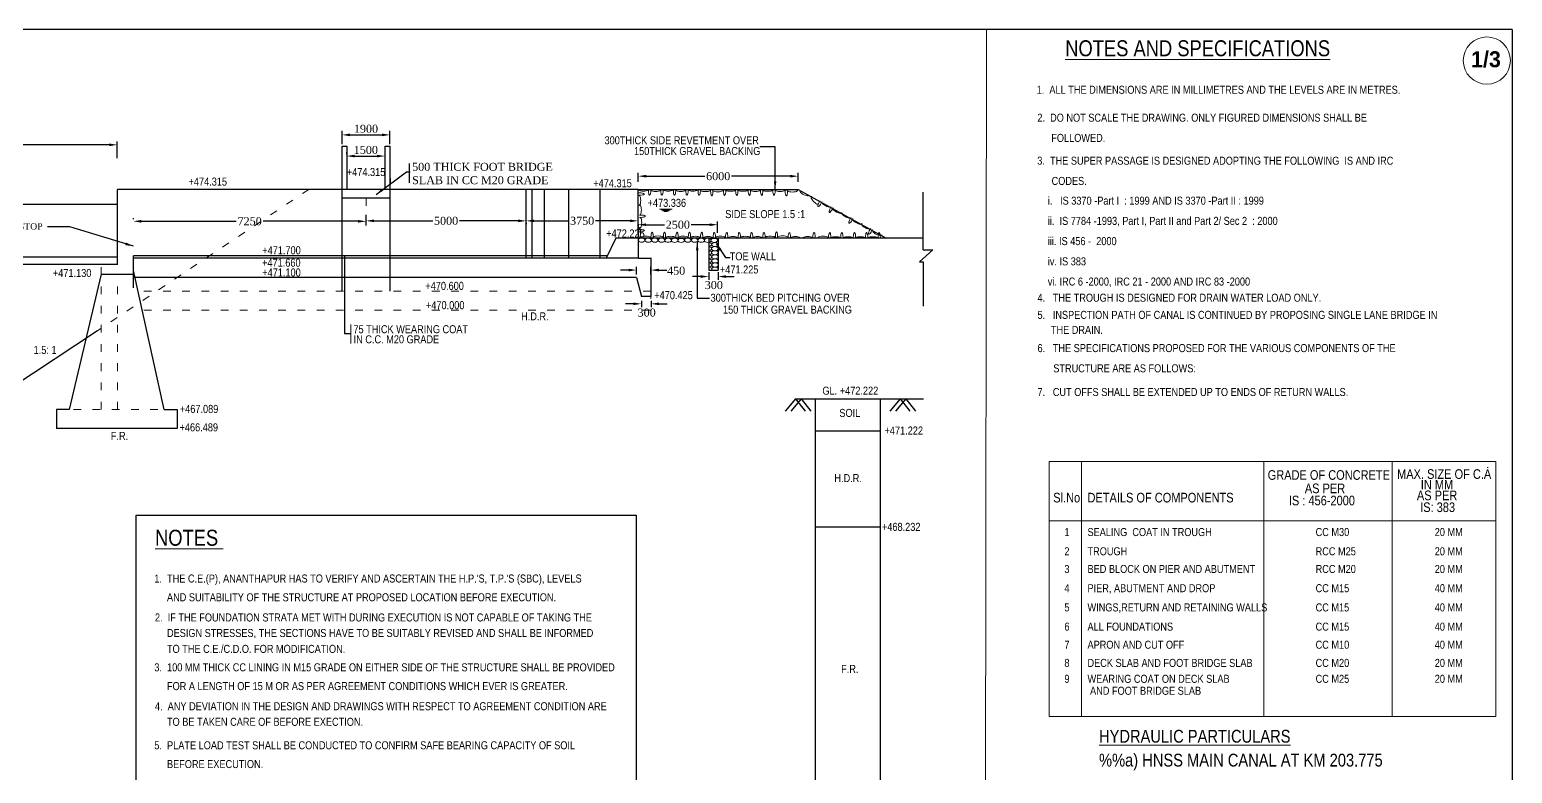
# Model space of a CAD drawing. Header units: millimetres. Extents: x 80 to 6605, y 46 to 2491.
# Drawn here: x 5973.1 to 6436.2, y 1125.6 to 1357.8 of the extents above; entities that cross this region are included whole.
import ezdxf
from ezdxf.enums import TextEntityAlignment as Align

# ---------------------------------------------------------------- set-up
doc = ezdxf.new("R2010")
doc.units = ezdxf.units.MM
doc.linetypes.add('ACAD_ISO03W100', pattern=[30, 12, -18])
for name, color, linetype in [('Caption', 242, 'Continuous'), ('MAIN', 7, 'Continuous'), ('STEEL', 5, 'Continuous'), ('TEXT_GENERAL', 4, 'Continuous')]:
    doc.layers.add(name, color=color, linetype=linetype)
doc.styles.add('ABADI', font='')
doc.styles.add('ARIAL NARROW', font='ARIALN.TTF')
doc.styles.add('arn', font='ARIALN.TTF')
doc.styles.add('CITYBLUEPR', font='cityb___.ttf')
doc.styles.get("Standard").update_dxf_attribs({"font": 'times.ttf', "height": 2.5})
doc.styles.add('TNR_2.5', font='times.ttf', dxfattribs={"height": 2.5})
doc.styles.get('ABADI').set_extended_font_data('Abadi MT Condensed Light')
doc.dimstyles.new('ISO-25', dxfattribs={"dimtxt": 2.5, "dimasz": 2.5, "dimexe": 1.25, "dimexo": 0.625, "dimtad": 1, "dimlfac": 25, "dimtxsty": 'Standard', "dimcen": 2.5, "dimadec": 0, "dimazin": 0, "dimtfac": 1, "dimtmove": 0, "dimatfit": 3, "dimfxl": 1, "dimarcsym": 0})
doc.dimstyles.new('STANDARD$7', dxfattribs={"dimtxt": 2, "dimasz": 2, "dimexe": 1.25, "dimexo": 0.625, "dimtad": 1, "dimdec": 0, "dimlfac": 0.5, "dimdsep": 46, "dimtxsty": 'Standard', "dimcen": 2.5, "dimadec": 0, "dimazin": 0, "dimtfac": 1, "dimtdec": 0, "dimtmove": 0, "dimatfit": 3, "dimfxl": 1, "dimtolj": 1, "dimtzin": 0, "dimarcsym": 0})
doc.dimstyles.new('STYLE_ESH', dxfattribs={"dimtxt": 2.5, "dimasz": 2.5, "dimexe": 1, "dimexo": 0.625, "dimtad": 0, "dimtih": 1, "dimtoh": 1, "dimdec": 0, "dimlfac": 100, "dimzin": 9, "dimdsep": 46, "dimtxsty": 'TNR_2.5', "dimcen": 2.5, "dimadec": 0, "dimazin": 2, "dimtfac": 1, "dimtdec": 0, "dimtofl": 0, "dimtmove": 2, "dimatfit": 3, "dimfxl": 1, "dimarcsym": 0})

# ---------------------------------------------------------------- blocks, each defined once
blk = doc.blocks.new('*D104')
at = {"color": 0, "lineweight": -2, "transparency": 16777216}
for p, q in [((5880.44, 1317.67), (5880.44, 1322.88)), ((5882.94, 1321.88), (5935.49, 1321.88)), ((5997.94, 1321.88), (5945.4, 1321.88)), ((6000.44, 1317.67), (6000.44, 1322.88))]:
    blk.add_line(p, q, dxfattribs=at)
at = {"color": 0, "transparency": 16777216}
for points in [[(5882.94, 1322.3), (5882.94, 1321.47), (5880.44, 1321.88)], [(5997.94, 1322.3), (5997.94, 1321.47), (6000.44, 1321.88)]]:
    blk.add_solid(points, dxfattribs=at)
at = {"layer": 'Defpoints', "color": 0, "transparency": 16777216}
for p in [(6000.44, 1321.88), (5880.44, 1317.05), (6000.44, 1317.05)]:
    blk.add_point(p, dxfattribs=at)
at = {"color": 0, "transparency": 16777216, "insert": (5940.44, 1321.88), "char_height": 2.5, "attachment_point": 5, "style": 'TNR_2.5'}
blk.add_mtext('12000', dxfattribs=at)
blk = doc.blocks.new('*D120')
at = {"color": 0, "lineweight": -2, "transparency": 16777216}
for p, q in [((6163.1, 1294.36), (6163.1, 1297.93)), ((6165.6, 1296.93), (6171.31, 1296.93)), ((6185.45, 1296.93), (6179.73, 1296.93)), ((6187.95, 1294.36), (6187.95, 1297.93))]:
    blk.add_line(p, q, dxfattribs=at)
at = {"color": 0, "transparency": 16777216}
for points in [[(6165.6, 1297.35), (6165.6, 1296.52), (6163.1, 1296.93)], [(6185.45, 1297.35), (6185.45, 1296.52), (6187.95, 1296.93)]]:
    blk.add_solid(points, dxfattribs=at)
at = {"layer": 'Defpoints', "color": 0, "transparency": 16777216}
for p in [(6163.1, 1296.93), (6163.1, 1293.74), (6187.95, 1293.74)]:
    blk.add_point(p, dxfattribs=at)
at = {"color": 0, "transparency": 16777216, "insert": (6175.52, 1296.93), "char_height": 2.5, "attachment_point": 5, "style": 'TNR_2.5'}
blk.add_mtext('2500', dxfattribs=at)
blk = doc.blocks.new('*D117')
at = {"color": 0, "lineweight": -2, "transparency": 16777216}
for p, q in [((6162.63, 1281.35), (6162.63, 1283.77)), ((6167.12, 1281.35), (6167.12, 1283.77)), ((6160.13, 1282.77), (6157.63, 1282.77)), ((6169.62, 1282.77), (6172.12, 1282.77))]:
    blk.add_line(p, q, dxfattribs=at)
at = {"color": 0, "transparency": 16777216}
for points in [[(6160.13, 1283.19), (6160.13, 1282.35), (6162.63, 1282.77)], [(6169.62, 1283.19), (6169.62, 1282.35), (6167.12, 1282.77)]]:
    blk.add_solid(points, dxfattribs=at)
at = {"layer": 'Defpoints', "color": 0, "transparency": 16777216}
for p in [(6162.63, 1282.77), (6162.63, 1280.72), (6167.12, 1280.72)]:
    blk.add_point(p, dxfattribs=at)
at = {"color": 0, "transparency": 16777216, "insert": (6174.99, 1282.58), "char_height": 2.5, "attachment_point": 5, "style": 'TNR_2.5'}
blk.add_mtext('450', dxfattribs=at)
blk = doc.blocks.new('*D118')
at = {"color": 0, "lineweight": -2, "transparency": 16777216}
for p, q in [((6161.65, 1272.23), (6159.15, 1272.23)), ((6164.15, 1273.2), (6164.15, 1271.23)), ((6167.15, 1273.2), (6167.15, 1271.23)), ((6169.65, 1272.23), (6172.15, 1272.23))]:
    blk.add_line(p, q, dxfattribs=at)
at = {"color": 0, "transparency": 16777216}
for points in [[(6161.65, 1272.64), (6161.65, 1271.81), (6164.15, 1272.23)], [(6169.65, 1272.64), (6169.65, 1271.81), (6167.15, 1272.23)]]:
    blk.add_solid(points, dxfattribs=at)
at = {"layer": 'Defpoints', "color": 0, "transparency": 16777216}
for p in [(6164.15, 1273.82), (6167.15, 1273.82), (6167.15, 1272.23)]:
    blk.add_point(p, dxfattribs=at)
at = {"color": 0, "transparency": 16777216, "insert": (6165.79, 1269.49), "char_height": 2.5, "attachment_point": 5, "style": 'TNR_2.5'}
blk.add_mtext('300', dxfattribs=at)
blk = doc.blocks.new('*D119')
at = {"color": 0, "lineweight": -2, "transparency": 16777216}
for p, q in [((6182.65, 1280.74), (6180.15, 1280.74)), ((6185.15, 1282.13), (6185.15, 1279.74)), ((6188.08, 1282.13), (6188.08, 1279.74)), ((6190.58, 1280.74), (6193.08, 1280.74))]:
    blk.add_line(p, q, dxfattribs=at)
at = {"color": 0, "transparency": 16777216}
for points in [[(6182.65, 1281.16), (6182.65, 1280.32), (6185.15, 1280.74)], [(6190.58, 1281.16), (6190.58, 1280.32), (6188.08, 1280.74)]]:
    blk.add_solid(points, dxfattribs=at)
at = {"layer": 'Defpoints', "color": 0, "transparency": 16777216}
for p in [(6185.15, 1282.76), (6185.15, 1280.74), (6188.08, 1282.76)]:
    blk.add_point(p, dxfattribs=at)
at = {"color": 0, "transparency": 16777216, "insert": (6186.75, 1278.07), "char_height": 2.5, "attachment_point": 5, "style": 'TNR_2.5'}
blk.add_mtext('300', dxfattribs=at)
blk = doc.blocks.new('*D121')
at = {"color": 0, "lineweight": -2, "transparency": 16777216}
for p, q in [((6163.13, 1310.29), (6163.13, 1313.08)), ((6165.63, 1312.08), (6183.95, 1312.08)), ((6210.63, 1312.08), (6192.3, 1312.08)), ((6213.13, 1310.29), (6213.13, 1313.08))]:
    blk.add_line(p, q, dxfattribs=at)
at = {"color": 0, "transparency": 16777216}
for points in [[(6165.63, 1312.49), (6165.63, 1311.66), (6163.13, 1312.08)], [(6210.63, 1312.49), (6210.63, 1311.66), (6213.13, 1312.08)]]:
    blk.add_solid(points, dxfattribs=at)
at = {"layer": 'Defpoints', "color": 0, "transparency": 16777216}
for p in [(6213.13, 1312.08), (6163.13, 1309.67), (6213.13, 1309.67)]:
    blk.add_point(p, dxfattribs=at)
at = {"color": 0, "transparency": 16777216, "insert": (6188.13, 1312.08), "char_height": 2.5, "attachment_point": 5, "style": 'TNR_2.5'}
blk.add_mtext('6000', dxfattribs=at)
blk = doc.blocks.new('*D122')
at = {"color": 0, "lineweight": -2, "transparency": 16777216}
for p, q in [((6078.13, 1298.62), (6078.13, 1299.14)), ((6080.63, 1298.14), (6098.96, 1298.14)), ((6125.63, 1298.14), (6107.29, 1298.14)), ((6128.13, 1298.77), (6128.13, 1299.14))]:
    blk.add_line(p, q, dxfattribs=at)
at = {"color": 0, "transparency": 16777216}
for points in [[(6080.63, 1298.56), (6080.63, 1297.72), (6078.13, 1298.14)], [(6125.63, 1298.56), (6125.63, 1297.72), (6128.13, 1298.14)]]:
    blk.add_solid(points, dxfattribs=at)
at = {"layer": 'Defpoints', "color": 0, "transparency": 16777216}
for p in [(6078.13, 1298), (6128.13, 1298.14), (6128.13, 1298.14)]:
    blk.add_point(p, dxfattribs=at)
at = {"color": 0, "transparency": 16777216, "insert": (6103.13, 1298.14), "char_height": 2.5, "attachment_point": 5, "style": 'TNR_2.5'}
blk.add_mtext('5000', dxfattribs=at)
blk = doc.blocks.new('*D123')
at = {"color": 0, "lineweight": -2, "ltscale": 6, "transparency": 16777216}
for p, q in [((6070.63, 1322.1), (6070.63, 1326.23)), ((6073.13, 1324.98), (6083.09, 1324.98)), ((6085.59, 1322.1), (6085.59, 1326.23))]:
    blk.add_line(p, q, dxfattribs=at)
at = {"color": 0, "ltscale": 6, "transparency": 16777216}
for points in [[(6073.13, 1325.4), (6073.13, 1324.56), (6070.63, 1324.98)], [(6083.09, 1325.4), (6083.09, 1324.56), (6085.59, 1324.98)]]:
    blk.add_solid(points, dxfattribs=at)
at = {"layer": 'Defpoints', "color": 0, "ltscale": 6, "transparency": 16777216}
for p in [(6085.59, 1324.98), (6070.63, 1321.48), (6085.59, 1321.48)]:
    blk.add_point(p, dxfattribs=at)
at = {"color": 0, "ltscale": 6, "transparency": 16777216, "insert": (6078.11, 1326.88), "char_height": 2.5, "attachment_point": 5}
blk.add_mtext('1900', dxfattribs=at)
blk = doc.blocks.new('*D124')
at = {"color": 0, "lineweight": -2, "ltscale": 6, "transparency": 16777216}
for p, q in [((6072.09, 1319), (6072.09, 1319.62)), ((6074.59, 1318.37), (6081.55, 1318.37)), ((6084.05, 1319), (6084.05, 1319.62))]:
    blk.add_line(p, q, dxfattribs=at)
at = {"color": 0, "ltscale": 6, "transparency": 16777216}
for points in [[(6074.59, 1318.79), (6074.59, 1317.96), (6072.09, 1318.37)], [(6081.55, 1318.79), (6081.55, 1317.96), (6084.05, 1318.37)]]:
    blk.add_solid(points, dxfattribs=at)
at = {"layer": 'Defpoints', "color": 0, "ltscale": 6, "transparency": 16777216}
for p in [(6072.09, 1318.37), (6084.05, 1318.37), (6084.05, 1318.37)]:
    blk.add_point(p, dxfattribs=at)
at = {"color": 0, "ltscale": 6, "transparency": 16777216, "insert": (6078.07, 1320.27), "char_height": 2.5, "attachment_point": 5}
blk.add_mtext('1500', dxfattribs=at)
blk = doc.blocks.new('*D170')
at = {"color": 0, "lineweight": -2, "transparency": 16777216}
for p, q in [((6005.44, 1298.62), (6005.44, 1299)), ((6007.94, 1298), (6037.6, 1298)), ((6075.63, 1298), (6045.97, 1298)), ((6078.13, 1298.62), (6078.13, 1299))]:
    blk.add_line(p, q, dxfattribs=at)
at = {"color": 0, "transparency": 16777216}
for points in [[(6007.94, 1298.42), (6007.94, 1297.58), (6005.44, 1298)], [(6075.63, 1298.42), (6075.63, 1297.58), (6078.13, 1298)]]:
    blk.add_solid(points, dxfattribs=at)
at = {"layer": 'Defpoints', "color": 0, "transparency": 16777216}
for p in [(6005.44, 1298), (6005.44, 1298), (6078.13, 1298)]:
    blk.add_point(p, dxfattribs=at)
at = {"color": 0, "transparency": 16777216, "insert": (6041.78, 1298), "char_height": 2.5, "attachment_point": 5, "style": 'TNR_2.5'}
blk.add_mtext('7250', dxfattribs=at)

msp = doc.modelspace()

# ---------------------------------------------------------------- linework, layer by layer
at = {"color": 0}
for p, q in [((6436.08736, 1357.83356), (5363.93888, 1357.83356)), ((6436.18376, 767.83356), (6436.18376, 1357.83356)), ((6128.12582, 1307.97567), (6000.44263, 1307.97567)), ((6163.12582, 1307.97567), (6120.50278, 1307.97567)), ((6128.12582, 1286.82567), (6128.12582, 1307.97567)), ((6129.97533, 1286.47567), (6129.97533, 1307.97567)), ((6133.82847, 1286.47567), (6133.82847, 1307.97567)), ((6141.49476, 1286.47567), (6141.49476, 1307.97567)), ((6151.23504, 1286.47567), (6151.23504, 1307.97567)), ((6163.24067, 1286.47567), (6163.12582, 1307.97567)), ((6163.12582, 1307.97567), (6213.12582, 1307.97567)), ((6213.12582, 1307.97567), (6240.64255, 1292.72567)), ((6252.13579, 1289.06643), (6252.13579, 1307.1436)), ((6000.44263, 1303.22567), (5640.44263, 1303.22567)), ((6078.13771, 1296.72567), (6078.13771, 1299.97567)), ((6128.12582, 1297.51514), (6128.12582, 1297.14014)), ((6130.62582, 1298.14014), (6141.44999, 1298.14014)), ((6160.62582, 1298.14014), (6149.80164, 1298.14014)), ((6163.12582, 1298.76514), (6163.12582, 1299.14014)), ((6156.12582, 1292.72567), (6153.12582, 1286.47567)), ((6252.13579, 1292.72567), (6156.12582, 1292.72567)), ((6185.15377, 1292.75817), (6185.15377, 1282.75817)), ((6188.15377, 1292.75817), (6188.15377, 1282.75817)), ((6255.13579, 1289.06643), (6250.96157, 1285.32394)), ((6252.13579, 1289.06643), (6255.13579, 1289.06643)), ((6000.44263, 1286.82567), (5640.44263, 1286.82567)), ((6000.44263, 1284.52567), (5640.44263, 1284.52567)), ((6005.44263, 1277.22567), (6005.44263, 1287.22567)), ((6153.48582, 1287.22567), (6005.44263, 1287.22567)), ((6163.12582, 1286.47567), (6005.44263, 1286.47567)), ((6163.24067, 1286.47567), (6167.24067, 1286.47567)), ((6167.12582, 1286.47567), (6167.12582, 1280.47567)), ((6250.96157, 1285.32394), (6252.13579, 1285.32394)), ((6252.13579, 1285.32394), (6252.13579, 1274.56468)), ((6252.13579, 1285.32394), (6252.13579, 1275.83819)), ((6252.13579, 1285.32394), (6252.13579, 1271.45711)), ((5995.44263, 1281.52567), (5985.44263, 1239.25199)), ((5995.44263, 1281.52567), (6005.44263, 1281.52567)), ((6015.12258, 1239.25199), (6005.44263, 1282.59028)), ((6162.62582, 1280.47567), (6005.44263, 1280.47567)), ((6162.62582, 1280.47567), (6164.12582, 1274.47567)), ((6167.12582, 1280.47567), (6167.12582, 1274.47567)), ((6185.15377, 1282.75817), (6188.15377, 1282.75817)), ((6167.12582, 1274.47567), (6164.12582, 1274.47567)), ((5994.23182, 1263.82567), (5967.46082, 1246.11567)), ((6212.22445, 1242.52824), (6208.99245, 1238.75171)), ((6214.01145, 1242.52824), (6210.77945, 1238.75171)), ((6212.22445, 1242.52824), (6243.79267, 1242.52824)), ((6212.22445, 1242.52824), (6215.27689, 1238.75171)), ((6212.31943, 1242.52824), (6219.75378, 1242.52824)), ((6214.01145, 1242.52824), (6217.0639, 1238.75171)), ((6218.46049, 1242.6429), (6218.46049, 1121.52824)), ((6238.79267, 1121.52824), (6238.79267, 1242.52824)), ((6238.79267, 1242.52824), (6252.27824, 1242.52824)), ((6244.94442, 1242.52824), (6241.71242, 1238.75171)), ((6246.73142, 1242.52824), (6243.49942, 1238.75171)), ((6244.94442, 1242.52824), (6247.99686, 1238.75171)), ((6246.73142, 1242.52824), (6249.78386, 1238.75171)), ((5985.44263, 1239.25199), (5981.44263, 1239.25199)), ((5981.44263, 1239.25199), (5981.4453, 1233.25199)), ((6015.12258, 1239.25199), (6019.12258, 1239.25199)), ((6019.12258, 1239.25199), (6019.12258, 1233.25199)), ((6019.12258, 1233.25199), (5981.4453, 1233.25199)), ((6005.44263, 1233.25199), (5995.44263, 1233.25199)), ((6218.46049, 1232.52824), (6238.79267, 1232.52824)), ((6218.46049, 1202.62824), (6238.79267, 1202.62824))]:
    msp.add_line(p, q, dxfattribs=at)
at = {"color": 0, "lineweight": 5}
msp.add_line((6271.33213, 767.83356), (6271.90548, 1357.83356), dxfattribs=at)
at = {"color": 0, "ltscale": 6}
for p, q in [((6070.62582, 1311.47567), (6070.62582, 1321.47567)), ((6070.62582, 1321.47567), (6072.12582, 1321.47567)), ((6072.12582, 1321.47567), (6072.12582, 1307.97567)), ((6084.08617, 1307.97567), (6084.08617, 1321.47567)), ((6084.08617, 1321.47567), (6085.58617, 1321.47567)), ((6085.58617, 1321.47567), (6085.58617, 1276.22567)), ((6091.64751, 1316.04325), (6091.64751, 1309.96846)), ((6070.62582, 1276.22567), (6070.62582, 1311.47567)), ((6085.62582, 1311.47567), (6085.62582, 1309.47567)), ((6070.62582, 1305.35465), (6085.62582, 1305.35465))]:
    msp.add_line(p, q, dxfattribs=at)
msp.add_line((6000.44263, 1284.52567), (6000.44263, 1307.97567))
at = {"color": 0, "linetype": 'ByBlock', "lineweight": 9, "ltscale": 10}
msp.add_line((6428.26898, 1221.12722), (6428.5875, 1221.12722), dxfattribs=at)
msp.add_lwpolyline([(6006.35402, 1206.2479), (6162.54511, 1206.2479), (6162.54511, 1114.99666), (6006.35402, 1114.99666)], close=True)
at = {"color": 0, "lineweight": 5, "extrusion": (0, 0, -1)}
for centre, major_axis, ratio, start_param, end_param in [((6164.72417, 1307.91779), (-1.60801, 0), 0.328798741, 3.031898939, 6.392879022), ((6163.57141, 1306.5056), (1.5163, 0), 0.238983774, 4.478047346, 8.088323268), ((6163.38402, 1304.53431), (0, 1.60801), 0.328798741, -0.284518735, 3.426111389), ((6166.70115, 1307.62358), (0, -1.5163), 0.238983774, 4.478047346, 8.088323268), ((6168.59699, 1307.82726), (1.60801, 0), 0.328798741, -0.284518735, 3.426111389), ((6170.56828, 1307.63988), (0, -1.5163), 0.238983774, 4.478047346, 8.088323268), ((6172.51601, 1307.93408), (-1.60801, 0), 0.328798741, 3.031898939, 6.392879022), ((6174.493, 1307.63988), (0, -1.5163), 0.238983774, 4.478047346, 8.088323268), ((6176.38883, 1307.84356), (1.60801, 0), 0.328798741, -0.284518735, 3.426111389), ((6178.35922, 1307.63988), (0, -1.5163), 0.238983774, 4.478047346, 8.088323268), ((6180.21635, 1307.93408), (-1.60801, 0), 0.328798741, 3.031898939, 6.392879022), ((6182.19334, 1307.63988), (0, -1.5163), 0.238983774, 4.478047346, 8.088323268), ((6184.14467, 1307.78911), (-1.60801, 0), 0.328798741, 3.031898939, 6.392879022), ((6186.12166, 1307.49491), (0, -1.5163), 0.238983774, 4.478047346, 8.088323268), ((6188.01749, 1307.69859), (1.60801, 0), 0.328798741, -0.284518735, 3.426111389), ((6190.12905, 1307.6097), (0, -1.5163), 0.238983774, 4.478047346, 8.088323268), ((6191.98618, 1307.90391), (-1.60801, 0), 0.328798741, 3.031898939, 6.392879022), ((6193.93392, 1307.6097), (0, -1.5163), 0.238983774, 4.478047346, 8.088323268), ((6195.88166, 1307.90391), (-1.60801, 0), 0.328798741, 3.031898939, 6.392879022), ((6197.85865, 1307.6097), (0, -1.5163), 0.238983774, 4.478047346, 8.088323268), ((6199.75448, 1307.81339), (1.60801, 0), 0.328798741, -0.284518735, 3.426111389), ((6201.72486, 1307.6097), (0, -1.5163), 0.238983774, 4.478047346, 8.088323268), ((6203.582, 1307.90391), (-1.60801, 0), 0.328798741, 3.031898939, 6.392879022), ((6205.55898, 1307.6097), (0, -1.5163), 0.238983774, 4.478047346, 8.088323268), ((6207.45482, 1307.81339), (1.60801, 0), 0.328798741, -0.284518735, 3.426111389), ((6209.41516, 1307.45429), (0, -1.5163), 0.238983774, 4.478047346, 8.088323268), ((6211.31099, 1307.65797), (1.60801, 0), 0.328798741, -0.284518735, 3.426111389), ((6163.59328, 1301.52992), (0, -1.60801), 0.328798741, 3.031898939, 6.392879022), ((6163.88749, 1299.58219), (1.5163, 0), 0.238983774, 4.478047346, 8.088323268), ((6163.7001, 1297.61089), (0, 1.60801), 0.328798741, -0.284518735, 3.426111389), ((6163.5877, 1295.08847), (1.5163, 0), 0.238983774, 4.478047346, 8.088323268), ((6163.35204, 1294.32402), (0, -1.60801), 0.328798741, 3.031898939, 6.392879022)]:
    msp.add_ellipse(centre, major_axis=major_axis, ratio=ratio, start_param=start_param, end_param=end_param, dxfattribs=at)
at = {"color": 0, "lineweight": 5}
for centre, major_axis, ratio, start_param, end_param in [((6215.10002, 1306.78207), (1.45621, -0.68202), 0.328798741, 3.031898939, 6.392879022), ((6218.31305, 1304.53819), (-1.09738, 1.17536), 0.328798741, -0.284518735, 3.426111389), ((6220.05616, 1303.91952), (-0.70635, -1.34173), 0.238983774, 4.478047346, 8.088323268), ((6221.94258, 1303.25889), (1.42288, -0.74908), 0.328798741, 3.031898939, 6.392879022), ((6223.52902, 1302.09122), (-0.70635, -1.34173), 0.238983774, 4.478047346, 8.088323268), ((6225.36065, 1301.33873), (-1.42288, 0.74908), 0.328798741, -0.284518735, 3.426111389), ((6228.18573, 1299.83247), (1.42288, -0.74908), 0.328798741, 3.031898939, 6.392879022), ((6229.692, 1298.70701), (-0.70635, -1.34173), 0.238983774, 4.478047346, 8.088323268), ((6231.53041, 1297.96936), (-1.42288, 0.74908), 0.328798741, -0.284518735, 3.426111389), ((6234.33963, 1296.42256), (1.42288, -0.74908), 0.328798741, 3.031898939, 6.392879022), ((6165.50886, 1292.7974), (-1.60801, 0), 0.328798741, 3.031898939, 6.392879022), ((6167.48585, 1293.09161), (0, 1.5163), 0.238983774, 4.478047346, 8.088323268), ((6169.38168, 1292.88793), (1.60801, 0), 0.328798741, -0.284518735, 3.426111389), ((6171.35298, 1293.07531), (0, 1.5163), 0.238983774, 4.478047346, 8.088323268), ((6173.30071, 1292.78111), (-1.60801, 0), 0.328798741, 3.031898939, 6.392879022), ((6175.2777, 1293.07531), (0, 1.5163), 0.238983774, 4.478047346, 8.088323268), ((6177.17353, 1292.87163), (1.60801, 0), 0.328798741, -0.284518735, 3.426111389), ((6179.14392, 1293.07531), (0, 1.5163), 0.238983774, 4.478047346, 8.088323268), ((6181.00105, 1292.78111), (-1.60801, 0), 0.328798741, 3.031898939, 6.392879022), ((6182.97804, 1293.07531), (0, 1.5163), 0.238983774, 4.478047346, 8.088323268), ((6184.93852, 1292.72256), (-1.60801, 0), 0.328798741, 3.031898939, 6.392879022), ((6186.9155, 1293.01676), (0, 1.5163), 0.238983774, 4.478047346, 8.088323268), ((6188.81134, 1292.81308), (1.60801, 0), 0.328798741, -0.284518735, 3.426111389), ((6190.78263, 1293.00047), (0, 1.5163), 0.238983774, 4.478047346, 8.088323268), ((6192.73037, 1292.70626), (-1.60801, 0), 0.328798741, 3.031898939, 6.392879022), ((6194.70735, 1293.00047), (0, 1.5163), 0.238983774, 4.478047346, 8.088323268), ((6196.60319, 1292.79679), (1.60801, 0), 0.328798741, -0.284518735, 3.426111389), ((6198.57357, 1293.00047), (0, 1.5163), 0.238983774, 4.478047346, 8.088323268), ((6200.4307, 1292.70626), (-1.60801, 0), 0.328798741, 3.031898939, 6.392879022), ((6202.40769, 1293.00047), (0, 1.5163), 0.238983774, 4.478047346, 8.088323268), ((6204.35902, 1292.85123), (-1.60801, 0), 0.328798741, 3.031898939, 6.392879022), ((6206.33601, 1293.14544), (0, 1.5163), 0.238983774, 4.478047346, 8.088323268), ((6208.23184, 1292.94176), (1.60801, 0), 0.328798741, -0.284518735, 3.426111389), ((6210.3434, 1293.03064), (0, 1.5163), 0.238983774, 4.478047346, 8.088323268), ((6212.20053, 1292.73643), (-1.60801, 0), 0.328798741, 3.031898939, 6.392879022), ((6216.09601, 1292.73643), (-1.60801, 0), 0.328798741, 3.031898939, 6.392879022), ((6218.073, 1293.03064), (0, 1.5163), 0.238983774, 4.478047346, 8.088323268), ((6220.84638, 1292.87209), (1.60801, 0), 0.328798741, -0.284518735, 3.426111389), ((6222.95793, 1292.96097), (0, 1.5163), 0.238983774, 4.478047346, 8.088323268), ((6224.81506, 1292.66676), (-1.60801, 0), 0.328798741, 3.031898939, 6.392879022), ((6226.76281, 1292.96097), (0, 1.5163), 0.238983774, 4.478047346, 8.088323268), ((6228.71054, 1292.66676), (-1.60801, 0), 0.328798741, 3.031898939, 6.392879022), ((6230.68753, 1292.96097), (0, 1.5163), 0.238983774, 4.478047346, 8.088323268), ((6232.54466, 1292.66676), (-1.60801, 0), 0.328798741, 3.031898939, 6.392879022), ((6234.4924, 1292.96097), (0, 1.5163), 0.238983774, 4.478047346, 8.088323268), ((6236.44014, 1292.66676), (-1.60801, 0), 0.328798741, 3.031898939, 6.392879022), ((6235.8459, 1295.2971), (-0.70635, -1.34173), 0.238983774, 4.478047346, 8.088323268), ((6237.80468, 1294.39963), (1.45621, -0.68202), 0.328798741, 3.031898939, 6.392879022), ((6238.41713, 1292.96097), (0, 1.5163), 0.238983774, 4.478047346, 8.088323268)]:
    msp.add_ellipse(centre, major_axis=major_axis, ratio=ratio, start_param=start_param, end_param=end_param, dxfattribs=at)
at = {"color": 0}
for points in [[(6130.62582, 1298.5568), (6130.62582, 1297.72347), (6128.12582, 1298.14014)], [(6160.62582, 1298.5568), (6160.62582, 1297.72347), (6163.12582, 1298.14014)]]:
    msp.add_solid(points, dxfattribs=at)
at = {"layer": 'Caption', "color": 0, "lineweight": 5, "ltscale": 0.01}
msp.add_line((6436.14152, 1347.85369), (6436.14152, 767.83356), dxfattribs=at)
at = {"layer": 'MAIN', "color": 0, "linetype": 'Continuous', "lineweight": 9}
for p, q in [((6291.5415, 1222.97365), (6291.54134, 1143.41715)), ((6301.64442, 1222.97365), (6301.64437, 1143.41713)), ((6358.53352, 1222.97365), (6358.53346, 1143.41701)), ((6398.64862, 1222.97365), (6398.64858, 1143.41693)), ((6431.00777, 1222.97365), (6431.00772, 1143.41687)), ((6291.54146, 1204.51931), (6431.00777, 1204.51931)), ((6291.54134, 1143.41715), (6431.00777, 1143.41687))]:
    msp.add_line(p, q, dxfattribs=at)
at = {"layer": 'MAIN', "color": 0, "lineweight": 9}
msp.add_line((6291.5415, 1222.97365), (6431.00777, 1222.97365), dxfattribs=at)
at = {"layer": 'STEEL', "color": 0, "lineweight": 5}
msp.add_circle((6428.22654, 1348.19296), 7.37169, dxfattribs=at)
at = {"layer": 'TEXT_GENERAL', "color": 0, "lineweight": 5}
for p, q in [((6436.14152, 1347.85369), (6436.18376, 767.83356)), ((6436.08998, 1316.22842), (6436.08736, 767.83356)), ((6173.77196, 1301.78218), (6169.77196, 1301.78218)), ((6173.27196, 1301.53218), (6170.27196, 1301.53218)), ((6172.77196, 1301.28218), (6170.77196, 1301.28218)), ((6172.27196, 1301.03218), (6171.27196, 1301.03218)), ((6073.41008, 1265.75964), (6073.41008, 1259.80844))]:
    msp.add_line(p, q, dxfattribs=at)
at = {"layer": 'TEXT_GENERAL', "color": 0, "linetype": 'ACAD_ISO03W100', "lineweight": 5, "ltscale": 0.2}
for p, q in [((6060.22598, 1307.97567), (5994.23182, 1263.82567)), ((6078.12582, 1305.22567), (6078.12582, 1298.40098)), ((5995.44263, 1239.25199), (5995.44263, 1284.52567)), ((6000.44263, 1239.25199), (6000.44263, 1281.52567)), ((6167.12582, 1276.22567), (6005.97583, 1276.22567)), ((6167.12582, 1276.22567), (6167.12582, 1270.22567)), ((6167.12582, 1270.22567), (6005.97583, 1270.22567)), ((6019.12258, 1239.25199), (5985.44263, 1239.25199))]:
    msp.add_line(p, q, dxfattribs=at)
at = {"layer": 'TEXT_GENERAL', "color": 0, "lineweight": 5}
msp.add_arc((6436.04152, 1356.11228), 0.1, 0.0047754, 90, dxfattribs=at)
msp.add_arc((6436.04152, 1356.11228), 0.1, 0.0047754, 90, dxfattribs=at)
for centre in [(6164.21654, 1292.11704), (6166.27895, 1292.09324), (6168.34136, 1292.11704), (6170.40379, 1292.09652), (6172.46623, 1292.07529), (6174.52866, 1292.05364), (6176.59107, 1292.02983), (6178.65348, 1292.11704), (6180.71589, 1292.09324), (6182.77832, 1292.07309), (6184.84073, 1292.04928), (6186.90316, 1292.02852), (6187.09296, 1288.18175), (6187.10776, 1289.46401), (6187.12256, 1290.74626), (6187.12256, 1286.89949), (6187.12256, 1285.62199), (6187.17409, 1284.34029)]:
    msp.add_ellipse(centre, major_axis=(-1.03121, 0.0119), ratio=0.621728248, dxfattribs=at)
for centre, start_param, end_param in [((6185.03052, 1288.20193), 1.66890238, 4.62863548), ((6185.04532, 1289.48419), 1.66890238, 4.62863548), ((6185.06012, 1290.76645), 1.66890238, 4.62863548), ((6185.06012, 1286.91967), 1.66890238, 4.62863548), ((6185.06012, 1285.64217), 1.66890238, 4.62863548), ((6185.09685, 1283.07822), 2.637590732, 4.62863548), ((6185.11165, 1284.36048), 1.66890238, 4.62863548), ((6187.15929, 1283.05803), 2.673551177, 6.788353412)]:
    msp.add_ellipse(centre, major_axis=(-1.03121, 0.0119), ratio=0.621728248, start_param=start_param, end_param=end_param, dxfattribs=at)

# ---------------------------------------------------------------- texts
at = {"color": 0, "lineweight": 9, "style": 'arn'}
for s, p in [('%%UHYDRAULIC PARTICULARS', (6307.07892, 1135.21386)), ('%%a) HNSS MAIN CANAL AT KM 203.775', (6307.07892, 1127.76448))]:
    msp.add_text(s, height=4, dxfattribs=at).set_placement(p)
at = {"color": 0, "insert": (6092.5291, 1316.25768), "char_height": 2.5, "width": 50, "attachment_point": 1, "style": 'ABADI'}
msp.add_mtext('{\\fTimes New Roman|b0|i0|c0|p18;500 THICK FOOT BRIDGE SLAB IN CC M20 GRADE}', dxfattribs=at)
at = {"color": 0, "insert": (5977.09379, 1297.41088), "char_height": 2, "width": 85, "attachment_point": 3}
msp.add_mtext('\\pt46,52;12 THICK JOINT WITH 300 WIDE P.V.C. WATER STOP', dxfattribs=at)
at = {"color": 0, "insert": (6145.62582, 1298.14014), "char_height": 2.5, "attachment_point": 5, "style": 'TNR_2.5'}
msp.add_mtext('3750', dxfattribs=at)
at = {"layer": 'MAIN', "color": 0, "lineweight": 9, "style": 'ARIAL NARROW'}
for s, height, p in [('%%UNOTES AND SPECIFICATIONS', 5, (6296.52464, 1349.52421)), ('GRADE OF CONCRETE', 3, (6359.77066, 1217.29048)), ('MAX. SIZE OF C.A', 3, (6400.18498, 1217.57989)), ('AS PER', 3, (6371.36152, 1213.10652)), ('AS PER', 3, (6406.37284, 1210.92432)), ('IN MM', 3, (6407.58859, 1214.27468)), ('Sl.No     ', 3, (6292.77768, 1210.22032)), ('DETAILS OF COMPONENTS', 3, (6303.48501, 1210.22033)), ('IS : 456-2000', 3, (6366.38052, 1209.31861)), ('IS: 383 ', 3, (6407.39401, 1207.22082)), ('%%UNOTES ', 5, (6012.21343, 1196.69587))]:
    msp.add_text(s, height=height, dxfattribs=at).set_placement(p)
at = {"layer": 'MAIN', "color": 0, "linetype": 'Continuous', "lineweight": 9, "style": 'ARIAL NARROW'}
for s, p in [('1.  ALL THE DIMENSIONS ARE IN MILLIMETRES AND THE LEVELS ARE IN METRES.', (6287.59188, 1337.82126)), ('2.  DO NOT SCALE THE DRAWING. ONLY FIGURED DIMENSIONS SHALL BE ', (6287.81869, 1329.10162)), ('FOLLOWED.', (6292.16324, 1322.78511)), ('3.  THE SUPER PASSAGE IS DESIGNED ADOPTING THE FOLLOWING  IS AND IRC ', (6287.78458, 1315.66833)), ('CODES.', (6292.26727, 1309.35183)), ('    i.   IS 3370 -Part I  : 1999 AND IS 3370 -Part II : 1999', (6287.89884, 1303.19676)), ('    ii.  IS 7784 -1993, Part I, Part II and Part 2/ Sec 2  : 2000', (6287.89884, 1296.88025)), ('    iii. IS 456 -  2000', (6287.89884, 1290.56374)), ('    iv. IS 383 ', (6287.89884, 1284.24724)), ('    vi. IRC 6 -2000, IRC 21 - 2000 AND IRC 83 -2000', (6287.89884, 1277.93073)), ('4.   THE TROUGH IS DESIGNED FOR DRAIN WATER LOAD ONLY.', (6287.86644, 1272.89036)), ('5.   INSPECTION PATH OF CANAL IS CONTINUED BY PROPOSING SINGLE LANE BRIDGE IN', (6287.86644, 1267.53218)), ('THE DRAIN.', (6292.05065, 1262.85897)), ('6.   THE SPECIFICATIONS PROPOSED FOR THE VARIOUS COMPONENTS OF THE ', (6287.86644, 1257.16145)), ('STRUCTURE ARE AS FOLLOWS:', (6292.79131, 1250.84495)), ('7.   CUT OFFS SHALL BE EXTENDED UP TO ENDS OF RETURN WALLS. ', (6287.86644, 1243.44591)), ('1', (6296.26391, 1199.71816)), ('SEALING  COAT IN TROUGH', (6303.48499, 1199.71816)), ('CC M30', (6374.73459, 1199.71811)), ('20 MM', (6411.9427, 1199.71794)), ('2', (6296.26391, 1193.71816)), ('TROUGH', (6303.48499, 1193.71816)), ('RCC M25', (6374.73459, 1193.71811)), ('20 MM', (6411.9427, 1193.71794)), ('3', (6296.26391, 1188.19373)), ('BED BLOCK ON PIER AND ABUTMENT ', (6303.48499, 1188.19373)), ('RCC M20', (6374.73459, 1188.19368)), ('20 MM', (6411.9427, 1188.19351)), ("1.  THE C.E.(P), ANANTHAPUR HAS TO VERIFY AND ASCERTAIN THE H.P.'S, T.P.'S (SBC), LEVELS", (6011.99436, 1185.21614)), ('     AND SUITABILITY OF THE STRUCTURE AT PROPOSED LOCATION BEFORE EXECUTION.', (6011.96563, 1179.35283)), ('4', (6296.26391, 1182.19373)), ('PIER, ABUTMENT AND DROP', (6303.48499, 1182.19373)), ('CC M15', (6374.73459, 1182.19368)), ('40 MM', (6411.9427, 1182.19351)), ('5', (6296.26391, 1176.19373)), ('WINGS,RETURN AND RETAINING WALLS', (6303.48499, 1176.19373)), ('CC M15', (6374.73459, 1176.19368)), ('40 MM', (6411.9427, 1176.19351)), ('2.  IF THE FOUNDATION STRATA MET WITH DURING EXECUTION IS NOT CAPABLE OF TAKING THE', (6012.18706, 1173.06035)), ('6', (6296.26391, 1170.19373)), ('ALL FOUNDATIONS', (6303.48499, 1170.19373)), ('CC M15', (6374.73459, 1170.19368)), ('40 MM', (6411.9427, 1170.19351)), ('     DESIGN STRESSES, THE SECTIONS HAVE TO BE SUITABLY REVISED AND SHALL BE INFORMED ', (6011.96563, 1168.20389)), ('     TO THE C.E./C.D.O. FOR MODIFICATION.', (6011.96563, 1163.24184)), ('7', (6296.26391, 1164.53989)), ('APRON AND CUT OFF', (6303.48499, 1164.53989)), ('CC M10', (6374.73459, 1164.53984)), ('40 MM', (6411.9427, 1164.53967)), ('3.  100 MM THICK CC LINING IN M15 GRADE ON EITHER SIDE OF THE STRUCTURE SHALL BE PROVIDED ', (6011.99436, 1157.48689)), ('8', (6296.26391, 1158.85901)), ('DECK SLAB AND FOOT BRIDGE SLAB', (6303.48499, 1158.85901)), ('CC M20', (6374.73459, 1158.85896)), ('20 MM', (6411.9427, 1158.8588)), ('     FOR A LENGTH OF 15 M OR AS PER AGREEMENT CONDITIONS WHICH EVER IS GREATER.', (6011.96563, 1151.62358)), ('9', (6296.26391, 1153.90342)), ('WEARING COAT ON DECK SLAB', (6303.48499, 1153.90342)), ('CC M25', (6374.73459, 1153.90337)), ('20 MM', (6411.9427, 1153.9032)), (' AND FOOT BRIDGE SLAB', (6303.48499, 1150.1672)), ('4.  ANY DEVIATION IN THE DESIGN AND DRAWINGS WITH RESPECT TO AGREEMENT CONDITION ARE', (6012.18706, 1145.3311)), ('     TO BE TAKEN CARE OF BEFORE EXECTION.', (6011.96563, 1140.47464)), ('5.  PLATE LOAD TEST SHALL BE CONDUCTED TO CONFIRM SAFE BEARING CAPACITY OF SOIL', (6011.99436, 1133.14286)), ('     BEFORE EXECUTION.', (6011.96563, 1127.27955))]:
    msp.add_text(s, height=2.5, dxfattribs=at).set_placement(p)
at = {"layer": 'TEXT_GENERAL', "color": 0, "lineweight": 5}
for s, height, style, p in [('1/3', 5, 'CITYBLUEPR', (6423.29928, 1346.10659)), ('+474.315', 2.5, 'ARIAL NARROW', (6072.1223, 1312.1373))]:
    msp.add_text(s, height=height, dxfattribs=dict(at, style=style)).set_placement(p)
at = {"layer": 'TEXT_GENERAL', "color": 0, "lineweight": 5, "style": 'ARIAL NARROW'}
for s, p in [('300THICK SIDE REVETMENT OVER', (6152.6139, 1324.54323)), ('150THICK GRAVEL BACKING', (6161.83177, 1321.18691)), ('+474.315', (6022.67728, 1311.64692)), ('+473.336', (6166.06864, 1305.01495)), ('+471.700', (6045.71125, 1290.20416)), ('+471.660', (6045.65604, 1286.324)), ('+471.100', (6045.71125, 1283.27121)), ('+470.600', (6096.66215, 1279.08162)), ('+470.425', (6168.15981, 1276.18616)), ('300THICK BED PITCHING OVER', (6185.75214, 1275.38368)), ('+470.000', (6096.84128, 1273.05785)), ('150 THICK GRAVEL BACKING', (6189.62793, 1271.66911)), ('75 THICK WEARING COAT', (6074.18713, 1265.55079)), ('IN C.C. M20 GRADE', (6074.24588, 1262.40077))]:
    msp.add_text(s, height=2.5, dxfattribs=at).set_placement(p, align=Align.TOP_LEFT)
for s, p in [('+474.315', (6155.12429, 1309.88228)), ('+472.225', (6159.1572, 1294.21094)), ('+471.225', (6194.67528, 1282.963)), ('1.5: 1', (5977.88233, 1257.81913)), ('GL. +472.222', (6229.40159, 1245.11195)), ('SOIL', (6229.2424, 1238.16771)), ('+471.222', (6246.08673, 1232.69408)), ('H.D.R.', (6228.72114, 1217.81446)), ('+468.232', (6245.29079, 1202.58909)), ('F.R.', (6229.2424, 1158.23915))]:
    msp.add_text(s, height=2.5, dxfattribs=at).set_placement(p, align=Align.MIDDLE)
for s, p in [('SIDE SLOPE 1.5 :1', (6215.31358, 1298.25257)), ('TOE WALL', (6206.21097, 1285.06706))]:
    msp.add_text(s, height=2.5, dxfattribs=at).set_placement(p, align=Align.BOTTOM_RIGHT)
at = {"layer": 'TEXT_GENERAL', "color": 0, "lineweight": 9, "style": 'ARIAL NARROW'}
for s, p in [('+471.130', (5980.31161, 1280.6116)), ('H.D.R.', (6126.56706, 1267.06898)), ('+467.089', (6019.95964, 1238.16457)), ('F.R.', (5998.41733, 1229.75331)), ('+466.489', (6019.86972, 1232.41248))]:
    msp.add_text(s, height=2.5, dxfattribs=at).set_placement(p)

# ---------------------------------------------------------------- dimensions: what is measured, and where the dimension line sits
at = {"color": 0, "ltscale": 6}
for base, p1, p2, text, picture, middle in [((6085.58617, 1324.97864), (6070.62582, 1321.47567), (6085.58617, 1321.47567), '1900', '*D123', (6078.10599, 1326.87888)), ((6084.04997, 1318.37374), (6072.08961, 1318.37374), (6084.04997, 1318.37374), '1500', '*D124', (6078.06979, 1320.27037))]:
    dim = msp.add_linear_dim(base=base, p1=p1, p2=p2, text=text, dimstyle='ISO-25', dxfattribs=at)
    dim.commit()
    dim.dimension.update_dxf_attribs({"geometry": picture, "text_midpoint": middle})
at = {"color": 0}
for base, p1, p2, text, picture, middle in [((6000.44263, 1321.8835), (5880.44263, 1317.04825), (6000.44263, 1317.04825), '12000', '*D104', (5940.44263, 1321.8835)), ((6213.12582, 1312.07724), (6163.12582, 1309.66708), (6213.12582, 1309.66708), '6000', '*D121', (6188.12582, 1312.07724)), ((6005.44263, 1297.99834), (6078.12582, 1297.99834), (6005.44263, 1297.99834), '7250', '*D170', (6041.78422, 1297.99834))]:
    dim = msp.add_linear_dim(base=base, p1=p1, p2=p2, text=text, dimstyle='STYLE_ESH', dxfattribs=at)
    dim.commit()
    dim.dimension.update_dxf_attribs({"geometry": picture, "text_midpoint": middle})
dim = msp.add_linear_dim(base=(6128.12582, 1298.14014), p1=(6078.12582, 1297.99834), p2=(6128.12582, 1298.14014), dimstyle='STYLE_ESH', dxfattribs=at)
dim.commit()
dim.dimension.update_dxf_attribs({"geometry": '*D122', "text_midpoint": (6103.12582, 1298.14014)})
dim = msp.add_linear_dim(base=(6163.09683, 1296.93388), p1=(6187.94814, 1293.73719), p2=(6163.09683, 1293.73693), angle=180, text='2500', dimstyle='STYLE_ESH', dxfattribs=at)
dim.commit()
dim.dimension.update_dxf_attribs({"geometry": '*D120', "text_midpoint": (6175.52248, 1296.93388)})
dim = msp.add_linear_dim(base=(6162.63222, 1282.77144), p1=(6167.1198, 1280.72155), p2=(6162.63222, 1280.72155), text='450', dimstyle='STYLE_ESH', dxfattribs=at)
dim.commit()
dim.dimension.update_dxf_attribs({"geometry": '*D117', "text_midpoint": (6174.99289, 1282.5755), "dimtype": 160})
dim = msp.add_linear_dim(base=(6185.15377, 1280.73845), p1=(6188.07625, 1282.75817), p2=(6185.15377, 1282.75817), angle=180, text='300', dimstyle='STYLE_ESH', dxfattribs=at)
dim.commit()
dim.dimension.update_dxf_attribs({"geometry": '*D119', "text_midpoint": (6186.7547, 1278.07448), "dimtype": 160})
dim = msp.add_linear_dim(base=(6167.14507, 1272.22763), p1=(6164.14507, 1273.82119), p2=(6167.14507, 1273.82119), dimstyle='STYLE_ESH', dxfattribs=at)
dim.commit()
dim.dimension.update_dxf_attribs({"geometry": '*D118', "text_midpoint": (6165.7872, 1269.49208), "dimtype": 160})

# ---------------------------------------------------------------- leaders
for points in [[(6205.91145, 1307.96179), (6205.91145, 1321.24299), (6201.16267, 1321.24299)], [(6005.44263, 1290.22567), (5985.60277, 1296.25749), (5978.59484, 1296.25749)], [(6181.57664, 1291.47591), (6181.57664, 1273.94998), (6185.43083, 1273.94998)], [(6187.46594, 1291.06054), (6190.45612, 1286.68506), (6191.8199, 1286.68506)]]:
    msp.add_leader(points, dimstyle='STYLE_ESH', override={"dimgap": 0.625, "dimtad": 0}, dxfattribs=at)
at = {"color": 0, "ltscale": 6}
msp.add_leader([(6081.29239, 1306.38342), (6090.7822, 1313.46723), (6091.88353, 1313.46723)], dimstyle='ISO-25', override={"dimgap": 0.625, "dimtad": 0}, dxfattribs=at)
at = {"layer": 'TEXT_GENERAL', "color": 0, "lineweight": 5}
msp.add_leader([(6071.41622, 1287.07428), (6071.41622, 1263.00781), (6073.41008, 1263.00781)], dimstyle='STANDARD$7', override={"dimscale": 88.888889, "dimtxt": 0.0275, "dimasz": 0.01, "dimexe": 0.012, "dimexo": 0, "dimgap": 0.008, "dimtad": 2, "dimlfac": 1, "dimzin": 1, "dimtxsty": 'ARIAL NARROW', "dimcen": 0.09, "dimtdec": 4, "dimtofl": 0, "dimtmove": 2, "dimtzin": 1}, dxfattribs=at)

doc.saveas('drawing.dxf')
